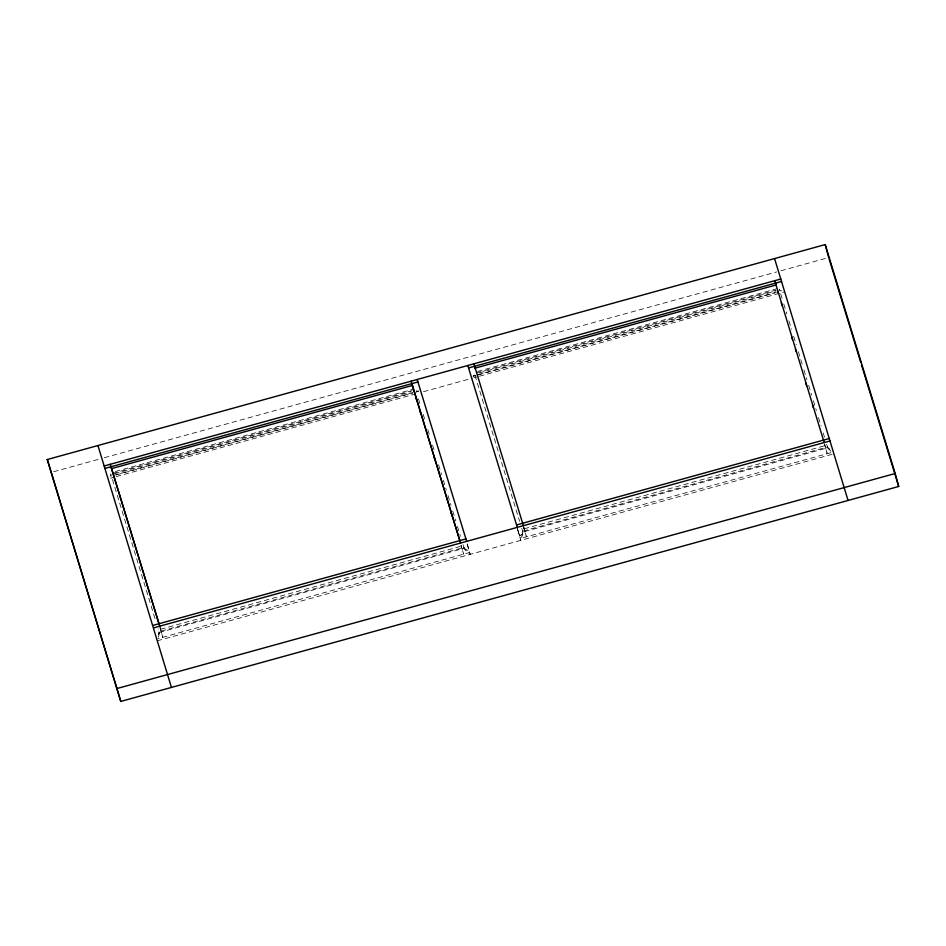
<?xml version="1.0" encoding="UTF-8"?>
<svg xmlns="http://www.w3.org/2000/svg" width="946" height="946" viewBox="0 0 946 946"><rect width="100%" height="100%" fill="white"/><g stroke="black" fill="none" stroke-linecap="round" stroke-linejoin="round"><path stroke-width="0.71" stroke-dasharray="4.73 3.55" d="M158.337 637.096L159.377 633.56L158.136 628.889M110.126 476.382L110.753 473.911L155.995 621.889M516.942 526.307L519.567 536.039L522.145 534.159L522.618 531.214L827.502 446.961A4.198 3.843 -17 0 0 831.475 449.717L828.542 448.676L827.502 446.961M53.626 471.735L100.051 458.905M104.308 457.722L776.642 271.94M780.888 270.769L825.905 258.329M115.365 471.522L413.355 389.184M477.576 371.435L776.985 288.707M112.775 473.343L412.184 390.615M476.406 372.866L775.815 290.126M114.442 473.769L411.013 391.821M479.492 372.901L776.063 290.954M113.284 475.424L412.693 392.685M416.536 391.62L418.972 390.946M473.26 375.952L475.696 375.278M476.914 374.935L776.323 292.208M116.228 474.951L412.811 393.004M415.578 392.235L418.274 391.49L416.015 390.521L416.737 393.276M475.672 375.633L472.976 376.378L474.277 375.207L474.384 373.422L519.626 521.4M478.44 374.864L775.022 292.917M110.552 478.168L114.821 476.985M116.252 476.595L415.389 393.938M423.501 391.691L472.361 378.187M473.792 377.797L478.061 376.614M479.48 376.224L784.317 291.983M160.513 629.279L461.341 546.149M524.143 528.802L824.971 445.672M158.987 631.692L158.514 634.648A4.198 3.843 -17 0 0 158.987 631.692L463.871 547.45A4.198 3.843 -17 0 0 468.932 550.04L465.763 549.744L463.871 547.45M159.235 632.507L464.119 548.266L466.165 551.033L469.677 552.488L157.911 638.633M830.872 452.685L520.324 538.499L522.535 535.46L522.866 532.03L827.75 447.789L830.895 451.254M157.19 640.832L832.385 454.257M781.904 291.013L780.237 290.67L779.268 289.18L782.082 298.404M783.796 304.009L786.8 313.824M788.94 320.836L791.506 329.243M793.647 336.244L796.225 344.651M798.365 351.664L802.22 364.281M803.934 369.886L806.938 379.689M808.653 385.306L811.644 395.109M813.359 400.714L816.363 410.529M818.503 417.541L821.081 425.948M823.221 432.949L824.498 437.158M826.65 444.159L827.75 447.789M824.616 444.726L827.23 453.69L824.593 443.958M523.788 527.856L526.402 536.82L523.765 527.088M521.766 528.412L522.866 532.03M517.379 529.086L520.82 540.343L517.308 527.371M467.218 544.435L470.174 554.344L466.295 540.308M418.451 398.893L420.166 404.498M423.169 414.301L425.31 421.313M427.876 429.721L430.028 436.733M432.594 445.14L434.734 452.141M438.589 464.758L441.593 474.573M443.307 480.178L446.299 489.981M448.014 495.586L451.017 505.401M452.732 511.006L455.736 520.82M457.45 526.425L460.442 536.24M463.02 544.648L464.119 548.266M460.986 545.203L463.599 554.167L461.175 545.535M160.158 628.333L162.771 637.297L160.134 627.565M522.972 524.474L524.652 530.659M159.342 624.951L161.021 631.136M522.618 531.214A4.198 3.843 -17 0 1 519.567 536.039"/><path stroke-width="1.42" d="M47.3 459.531L825.208 244.576L895.188 473.497L898.7 486.469L120.792 701.424L47.3 459.531L120.792 701.424M104.19 465.976L780.805 279.011M104.947 468.436L417.931 381.948M468.577 367.947L781.562 281.459M475.152 368.124L775.98 284.994M152.933 625.401L465.917 538.913M516.563 524.924L829.547 438.436M153.678 627.848L830.292 440.883M117.28 688.452L895.188 473.497M829.145 258.968L860.683 362.117M861.546 364.943L898.7 486.469M774.561 258.577L848.054 500.458M774.727 280.69L824.214 442.562M777.482 290.552L778.345 293.355M781.266 302.72L782.129 305.523M791.625 336.811L792.488 339.614M795.409 348.968L796.272 351.77M805.767 383.059L806.619 385.862M812.543 405.03L813.406 407.832M473.899 363.82L523.386 525.692M467.821 365.499L517.308 527.371M417.174 379.488L466.674 541.36M411.096 381.167L460.596 543.039M459.91 541.041L412.35 385.471L111.522 468.601L159.082 624.171M416.004 398.041L416.855 400.844M419.858 410.659L420.71 413.461M434.001 456.906L434.853 459.709M451.136 512.969L451.987 515.771M110.268 464.297L159.756 626.169M97.946 445.542L171.439 687.423M825.208 244.576L828.72 257.549M775.484 283.138L776.146 285.609M474.656 366.268L475.318 368.739M411.853 383.627L412.515 386.098M111.025 466.756L111.687 469.228"/></g></svg>
